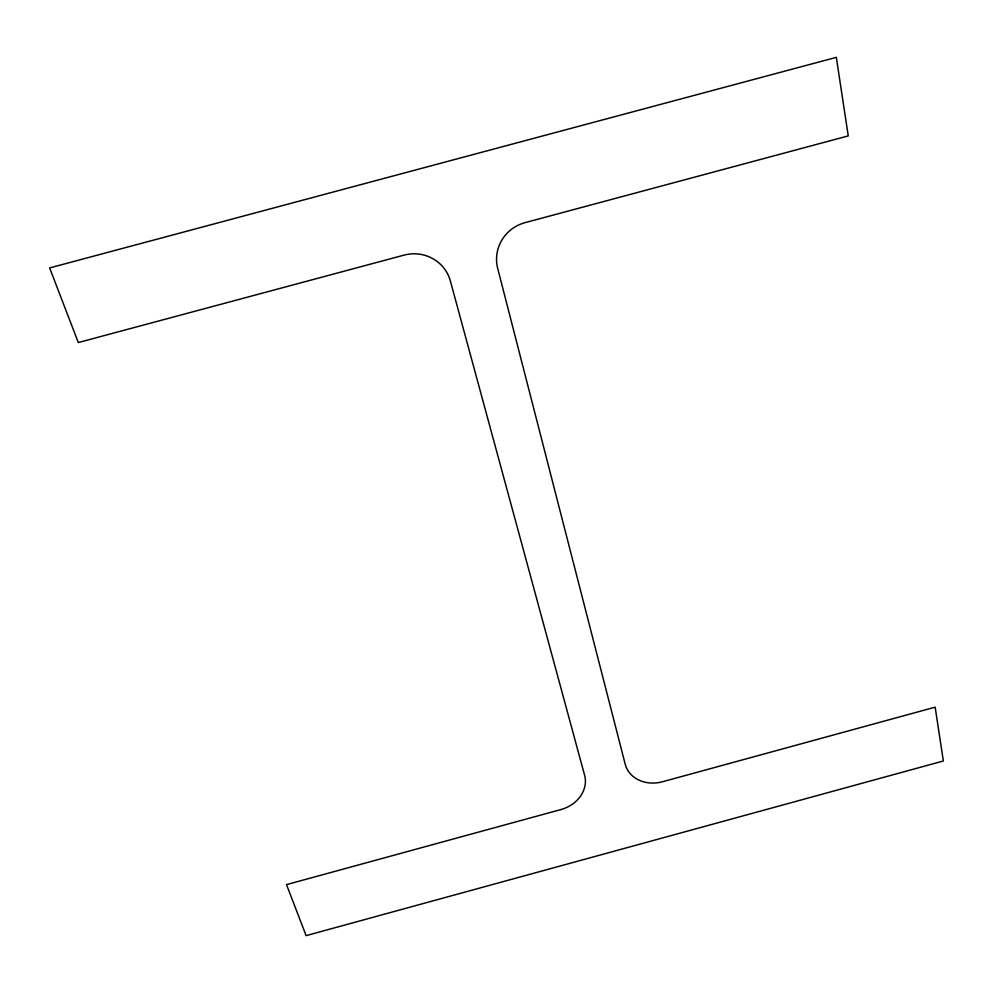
<?xml version="1.0" encoding="UTF-8"?>
<svg xmlns="http://www.w3.org/2000/svg" width="993" height="993" viewBox="0 0 993 993"><rect width="100%" height="100%" fill="white"/><g stroke="black" fill="none" stroke-linecap="round" stroke-linejoin="round"><path stroke-width="1.49" d="M560.846 809.58L286.518 884.626L306.117 935.642L943.35 760.986L935.158 707.165L662.641 781.727A32.173 26.997 -18.8 0 1 625.205 764.188L497.667 268.271A37.56 36.431 -36.3 0 1 524.962 222.668L848.258 135.904L836.317 57.358L49.65 267.924L78.31 342.548L404.139 255.102A37.548 36.555 -0.9 0 1 450.375 280.969L584.616 775.285A32.21 27.047 -14.1 0 1 560.846 809.58"/></g></svg>
